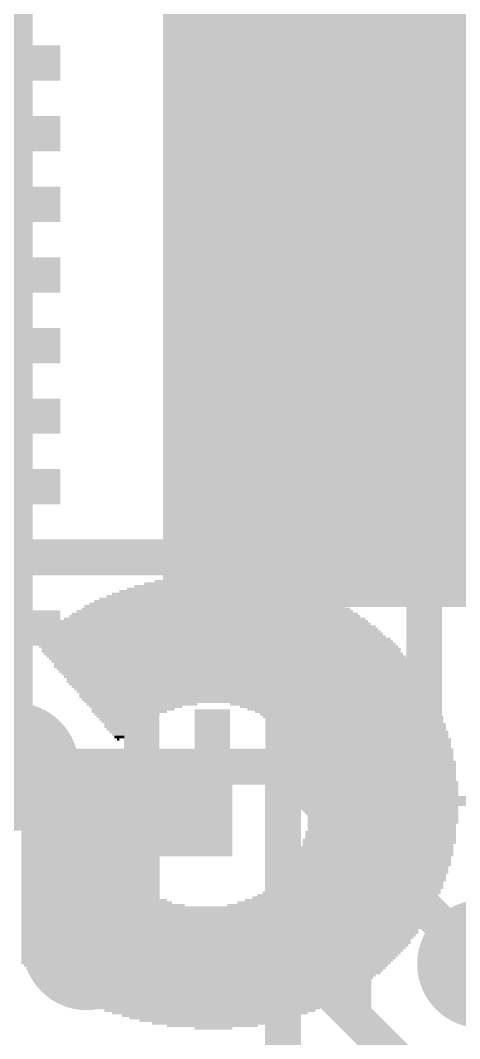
# Model space of a CAD drawing. Extents: x -0.4 to 51.3, y -0.4 to 23.4.
# Drawn here: x 20.36 to 23.47, y 5.69 to 12.9 of the extents above; entities that cross this region are included whole.
import ezdxf

# ---------------------------------------------------------------- set-up
doc = ezdxf.new("R2010")
doc.units = 0
for name, color, linetype in [('1', 12, 'CONTINUOUS'), ('16', 132, 'CONTINUOUS'), ('18', 110, 'CONTINUOUS'), ('21', 40, 'CONTINUOUS'), ('22', 6, 'CONTINUOUS')]:
    doc.layers.add(name, color=color, linetype=linetype)

# ---------------------------------------------------------------- blocks, each defined once
blk = doc.blocks.new('RECT')
blk.add_solid([(-0.5, -0.5), (0.5, -0.5), (-0.5, 0.5), (0.5, 0.5)])
blk = doc.blocks.new('ROUNDV')
at = {"const_width": 0.5}
blk.add_lwpolyline([(0, -0.25, 1), (0, 0.25, 1), (0, -0.25)], format="xyb", dxfattribs=at)

msp = doc.modelspace()

# ---------------------------------------------------------------- linework, layer by layer
at = {"layer": '1', "const_width": 0.254}
for points in [[(22.0774, 13.1016), (23.876, 11.303)], [(20.2432, 12.6016), (17.9356, 12.6016)], [(20.2432, 12.1016), (18.1976, 12.1016)], [(18.4596, 11.6016), (20.2432, 11.6016)], [(18.7216, 11.1016), (20.2432, 11.1016)], [(23.2182, 10.5182), (23.749, 11.049)], [(20.2432, 10.6016), (18.9836, 10.6016)], [(23.749, 10.541), (22.3096, 9.1016)], [(23.2182, 7.6266), (23.2182, 10.5182)], [(19.2456, 10.1016), (20.2432, 10.1016)], [(20.2432, 9.6016), (19.5076, 9.6016)], [(20.2432, 9.1016), (22.3096, 9.1016)], [(20.2432, 8.6016), (20.2432, 7.6968)], [(20.2432, 7.6968), (20.32, 7.62)], [(21.2182, 7.6266), (21.2182, 6.7402)], [(22.2182, 7.6266), (22.2182, 5.2002)], [(22.7182, 7.6266), (22.7182, 5.8568)], [(21.2182, 6.7402), (20.828, 6.35)], [(22.7182, 5.8568), (23.749, 4.826)]]:
    msp.add_lwpolyline(points, dxfattribs=at)
at = {"layer": '1', "const_width": 0.127}
for points in [[(20.2432, 12.5381, 1), (20.2432, 12.6651)], [(20.2432, 12.0381, 1), (20.2432, 12.1651)], [(20.2432, 11.5381, 1), (20.2432, 11.6651)], [(20.2432, 11.0381, 1), (20.2432, 11.1651)], [(20.2432, 10.5381, 1), (20.2432, 10.6651)], [(23.2817, 10.5182, 1), (23.1547, 10.5182)], [(23.1733, 10.5631, 1), (23.2631, 10.4733)], [(20.2432, 10.0381, 1), (20.2432, 10.1651)], [(20.2432, 9.5381, 1), (20.2432, 9.6651)], [(22.3096, 9.0381, 1), (22.3096, 9.1651)], [(22.2647, 9.1465, 1), (22.3545, 9.0567)], [(20.3067, 8.6016, 1), (20.1797, 8.6016)], [(20.1797, 7.6968, 1), (20.3067, 7.6968)], [(20.2751, 7.5751, 1), (20.3649, 7.6649)], [(21.2817, 7.6266, 1), (21.1547, 7.6266)], [(22.2817, 7.6266, 1), (22.1547, 7.6266)], [(22.7817, 7.6266, 1), (22.6547, 7.6266)], [(23.1547, 7.6266, 1), (23.2817, 7.6266)], [(21.2631, 6.6953, 1), (21.1733, 6.7851)], [(21.1547, 6.7402, 1), (21.2817, 6.7402)], [(20.7831, 6.3949, 1), (20.8729, 6.3051)], [(22.7631, 5.9017, 1), (22.6733, 5.8119)], [(22.6547, 5.8568, 1), (22.7817, 5.8568)]]:
    msp.add_lwpolyline(points, format="xyb", dxfattribs=at)
at = {"layer": '16', "const_width": 0.254}
for points in [[(20.32, 14.986), (20.32, 7.62)], [(22.225, 7.62), (20.32, 7.62)], [(22.225, 7.62), (23.622, 6.223)], [(21.082, 6.096), (20.828, 6.35)], [(22.479, 6.096), (21.082, 6.096)], [(23.241, 5.334), (22.479, 6.096)]]:
    msp.add_lwpolyline(points, dxfattribs=at)
at = {"layer": '16', "const_width": 0.127}
for points in [[(20.32, 7.6835, 1), (20.32, 7.5565)], [(22.2699, 7.6649, 1), (22.1801, 7.5751)], [(22.225, 7.5565, 1), (22.225, 7.6835)], [(20.2565, 7.62, 1), (20.3835, 7.62)], [(20.8729, 6.3949, 1), (20.7831, 6.3051)], [(21.082, 6.1595, 1), (21.082, 6.0325)], [(21.0371, 6.0511, 1), (21.1269, 6.1409)], [(22.5239, 6.1409, 1), (22.4341, 6.0511)], [(22.479, 6.0325, 1), (22.479, 6.1595)]]:
    msp.add_lwpolyline(points, format="xyb", dxfattribs=at)
at = {"layer": '21', "const_width": 0.127}
msp.add_lwpolyline([(20.1182, 7.5016), (20.9182, 7.5016)], dxfattribs=at)
at = {"layer": '21', "const_width": 0.0635}
msp.add_lwpolyline([(20.9182, 7.4699, 1), (20.9182, 7.5334)], format="xyb", dxfattribs=at)

# ---------------------------------------------------------------- block references
at = {"layer": '1'}
for p, xscale, yscale in [((23.7182, 11.1016), 4.7, 4.7), ((20.2432, 12.6016), 0.8, 0.25), ((20.2432, 12.1016), 0.8, 0.25), ((20.2432, 11.6016), 0.8, 0.25), ((20.2432, 11.1016), 0.8, 0.25), ((20.2432, 10.6016), 0.8, 0.25), ((20.2432, 10.1016), 0.8, 0.25), ((20.2432, 9.6016), 0.8, 0.25), ((20.2432, 9.1016), 0.8, 0.25), ((20.2432, 8.6016), 0.8, 0.25)]:
    msp.add_blockref('RECT', p, dxfattribs=dict(at, xscale=xscale, yscale=yscale))
at = {"layer": '1', "xscale": 0.8, "yscale": 0.25, "rotation": 90}
for p in [(21.2182, 7.6266), (21.7182, 7.6266), (22.2182, 7.6266), (22.7182, 7.6266), (23.2182, 7.6266)]:
    msp.add_blockref('RECT', p, dxfattribs=at)
at = {"layer": '18', "xscale": 0.9064, "yscale": 0.9064}
for p in [(23.749, 11.049), (23.749, 11.049), (20.32, 7.62), (20.32, 7.62), (20.828, 6.35), (20.828, 6.35), (23.622, 6.223), (23.622, 6.223)]:
    msp.add_blockref('ROUNDV', p, dxfattribs=at)
at = {"layer": '22', "rotation": 180}
for p, xscale, yscale in [((22.098, 12.9032), 0.7874, 0.0254), ((22.1234, 12.8778), 0.7366, 0.0254), ((22.1615, 12.8524), 0.6604, 0.0254), ((22.1869, 12.827), 0.6096, 0.0254), ((22.2123, 12.8016), 0.5588, 0.0254), ((22.2377, 12.7762), 0.508, 0.0254), ((22.2631, 12.7508), 0.4572, 0.0254), ((22.2758, 12.7254), 0.4318, 0.0254), ((22.2758, 12.7), 0.4318, 0.0254), ((22.2758, 12.6746), 0.4318, 0.0254), ((22.2758, 12.6492), 0.4318, 0.0254), ((22.2758, 12.6238), 0.4318, 0.0254), ((22.2758, 12.5984), 0.4318, 0.0254), ((22.2758, 12.573), 0.4318, 0.0254), ((22.2758, 12.5476), 0.4318, 0.0254), ((22.2758, 12.5222), 0.4318, 0.0254), ((22.2758, 12.4968), 0.4318, 0.0254), ((22.2758, 12.4714), 0.4318, 0.0254), ((22.2758, 12.446), 0.4318, 0.0254), ((22.2758, 12.4206), 0.4318, 0.0254), ((22.2758, 12.3952), 0.4318, 0.0254), ((22.2758, 12.3698), 0.4318, 0.0254), ((22.2758, 12.3444), 0.4318, 0.0254), ((22.2758, 12.319), 0.4318, 0.0254), ((22.2758, 12.2936), 0.4318, 0.0254), ((22.2758, 12.2682), 0.4318, 0.0254), ((22.2758, 12.2428), 0.4318, 0.0254), ((22.2758, 12.2174), 0.4318, 0.0254), ((22.2758, 12.192), 0.4318, 0.0254), ((22.2758, 12.1666), 0.4318, 0.0254), ((22.2758, 12.1412), 0.4318, 0.0254), ((22.2758, 12.1158), 0.4318, 0.0254), ((22.2758, 12.0904), 0.4318, 0.0254), ((22.2758, 12.065), 0.4318, 0.0254), ((22.2758, 12.0396), 0.4318, 0.0254), ((22.2758, 12.0142), 0.4318, 0.0254), ((22.2758, 11.9888), 0.4318, 0.0254), ((22.2758, 11.9634), 0.4318, 0.0254), ((22.2758, 11.938), 0.4318, 0.0254), ((22.2758, 11.9126), 0.4318, 0.0254), ((22.2758, 11.8872), 0.4318, 0.0254), ((22.2758, 11.8618), 0.4318, 0.0254), ((22.2758, 11.8364), 0.4318, 0.0254), ((22.2758, 11.811), 0.4318, 0.0254), ((22.2758, 11.7856), 0.4318, 0.0254), ((22.2758, 11.7602), 0.4318, 0.0254), ((22.2758, 11.7348), 0.4318, 0.0254), ((22.2758, 11.7094), 0.4318, 0.0254), ((22.2758, 11.684), 0.4318, 0.0254), ((22.2758, 11.6586), 0.4318, 0.0254), ((22.2758, 11.6332), 0.4318, 0.0254), ((22.2758, 11.6078), 0.4318, 0.0254), ((22.2758, 11.5824), 0.4318, 0.0254), ((22.2758, 11.557), 0.4318, 0.0254), ((22.2758, 11.5316), 0.4318, 0.0254), ((22.2758, 11.5062), 0.4318, 0.0254), ((22.2758, 11.4808), 0.4318, 0.0254), ((22.2758, 11.4554), 0.4318, 0.0254), ((22.2758, 11.43), 0.4318, 0.0254), ((22.2758, 11.4046), 0.4318, 0.0254), ((22.2758, 11.3792), 0.4318, 0.0254), ((22.2758, 11.3538), 0.4318, 0.0254), ((22.2758, 11.3284), 0.4318, 0.0254), ((22.2758, 11.303), 0.4318, 0.0254), ((22.2758, 11.2776), 0.4318, 0.0254), ((22.2758, 11.2522), 0.4318, 0.0254), ((22.2758, 11.2268), 0.4318, 0.0254), ((22.2758, 11.2014), 0.4318, 0.0254), ((22.2758, 11.176), 0.4318, 0.0254), ((22.2758, 11.1506), 0.4318, 0.0254), ((22.2758, 11.1252), 0.4318, 0.0254), ((22.2758, 11.0998), 0.4318, 0.0254), ((22.2758, 11.0744), 0.4318, 0.0254), ((22.2758, 11.049), 0.4318, 0.0254), ((22.2758, 11.0236), 0.4318, 0.0254), ((22.2758, 10.9982), 0.4318, 0.0254), ((22.2758, 10.9728), 0.4318, 0.0254), ((22.2758, 10.9474), 0.4318, 0.0254), ((22.2758, 10.922), 0.4318, 0.0254), ((22.2758, 10.8966), 0.4318, 0.0254), ((22.2758, 10.8712), 0.4318, 0.0254), ((22.2758, 10.8458), 0.4318, 0.0254), ((22.2758, 10.8204), 0.4318, 0.0254), ((22.2758, 10.795), 0.4318, 0.0254), ((22.2758, 10.7696), 0.4318, 0.0254), ((22.2758, 10.7442), 0.4318, 0.0254), ((22.2758, 10.7188), 0.4318, 0.0254), ((22.2758, 10.6934), 0.4318, 0.0254), ((22.2758, 10.668), 0.4318, 0.0254), ((22.2758, 10.6426), 0.4318, 0.0254), ((22.2758, 10.6172), 0.4318, 0.0254), ((22.2758, 10.5918), 0.4318, 0.0254), ((22.2758, 10.5664), 0.4318, 0.0254), ((22.2758, 10.541), 0.4318, 0.0254), ((22.2758, 10.5156), 0.4318, 0.0254), ((22.2758, 10.4902), 0.4318, 0.0254), ((22.2758, 10.4648), 0.4318, 0.0254), ((22.2758, 10.4394), 0.4318, 0.0254), ((22.2758, 10.414), 0.4318, 0.0254), ((22.2758, 10.3886), 0.4318, 0.0254), ((22.2758, 10.3632), 0.4318, 0.0254), ((22.2758, 10.3378), 0.4318, 0.0254), ((22.2758, 10.3124), 0.4318, 0.0254), ((22.2758, 10.287), 0.4318, 0.0254), ((22.2758, 10.2616), 0.4318, 0.0254), ((22.2758, 10.2362), 0.4318, 0.0254), ((22.2758, 10.2108), 0.4318, 0.0254), ((22.2758, 10.1854), 0.4318, 0.0254), ((22.2758, 10.16), 0.4318, 0.0254), ((22.2758, 10.1346), 0.4318, 0.0254), ((22.2758, 10.1092), 0.4318, 0.0254), ((22.2758, 10.0838), 0.4318, 0.0254), ((22.2758, 10.0584), 0.4318, 0.0254), ((22.2758, 10.033), 0.4318, 0.0254), ((22.2758, 10.0076), 0.4318, 0.0254), ((22.2758, 9.9822), 0.4318, 0.0254), ((22.2758, 9.9568), 0.4318, 0.0254), ((22.2758, 9.9314), 0.4318, 0.0254), ((22.2758, 9.906), 0.4318, 0.0254), ((22.2758, 9.8806), 0.4318, 0.0254), ((23.9014, 9.8806), 1.2446, 0.0254), ((23.9268, 9.906), 1.2446, 0.0254), ((23.9903, 9.9314), 1.1684, 0.0254), ((22.2758, 9.8552), 0.4318, 0.0254), ((22.2758, 9.8298), 0.4318, 0.0254), ((22.2758, 9.8044), 0.4318, 0.0254), ((23.8887, 9.8552), 1.2192, 0.0254), ((23.876, 9.8298), 1.1938, 0.0254), ((23.8633, 9.8044), 1.1684, 0.0254), ((22.2758, 9.779), 0.4318, 0.0254), ((22.2758, 9.7536), 0.4318, 0.0254), ((22.2758, 9.7282), 0.4318, 0.0254), ((23.8506, 9.779), 1.143, 0.0254), ((23.8252, 9.7536), 1.0922, 0.0254), ((23.8125, 9.7282), 1.0668, 0.0254), ((22.2758, 9.7028), 0.4318, 0.0254), ((22.2758, 9.6774), 0.4318, 0.0254), ((22.2758, 9.652), 0.4318, 0.0254), ((23.7744, 9.7028), 0.9906, 0.0254), ((23.749, 9.6774), 0.9398, 0.0254), ((23.7109, 9.652), 0.8636, 0.0254), ((22.2885, 9.6266), 0.4064, 0.0254), ((23.6347, 9.6266), 0.6604, 0.0254), ((21.7449, 8.9332), 0.8712, 0.0178), ((21.7449, 8.951), 0.6934, 0.0178), ((21.7538, 8.9687), 0.3912, 0.0178), ((21.7449, 8.8621), 1.3691, 0.0178), ((21.7449, 8.8798), 1.2624, 0.0178), ((21.7449, 8.8976), 1.1557, 0.0178), ((21.7449, 8.9154), 1.0135, 0.0178), ((21.7361, 8.7909), 1.7069, 0.0178), ((21.7361, 8.8087), 1.6358, 0.0178), ((21.7449, 8.8265), 1.5469, 0.0178), ((21.7361, 8.8443), 1.458, 0.0178), ((21.7361, 8.7198), 1.9558, 0.0178), ((21.7449, 8.7376), 1.9025, 0.0178), ((21.7361, 8.7554), 1.8491, 0.0178), ((21.7361, 8.7732), 1.778, 0.0178), ((21.7272, 8.6487), 2.1869, 0.0178), ((21.7361, 8.6665), 2.1336, 0.0178), ((21.7361, 8.6843), 2.0625, 0.0178), ((21.7361, 8.702), 2.0269, 0.0178), ((21.7272, 8.5776), 2.3647, 0.0178), ((21.7272, 8.5954), 2.3292, 0.0178), ((21.7361, 8.6131), 2.2758, 0.0178), ((21.7272, 8.6309), 2.2225, 0.0178), ((21.7272, 8.5242), 2.507, 0.0178), ((21.7361, 8.5065), 2.5248, 0.0178), ((21.7272, 8.542), 2.4359, 0.0178), ((21.7272, 8.5598), 2.4003, 0.0178), ((21.7449, 8.4887), 2.5425, 0.0178), ((21.7627, 8.4709), 2.5425, 0.0178), ((21.7805, 8.4531), 2.5425, 0.0178), ((21.7805, 8.4353), 2.5425, 0.0178), ((21.7983, 8.4176), 2.5425, 0.0178), ((21.8161, 8.3998), 2.5425, 0.0178), ((21.8338, 8.382), 2.5425, 0.0178), ((21.8516, 8.3642), 2.5425, 0.0178), ((21.8694, 8.3464), 2.5425, 0.0178), ((21.8694, 8.3287), 2.5425, 0.0178), ((21.8872, 8.3109), 2.5425, 0.0178), ((21.905, 8.2931), 2.5425, 0.0178), ((21.9227, 8.2753), 2.5425, 0.0178), ((21.9316, 8.2575), 2.5248, 0.0178), ((21.9494, 8.2398), 2.5248, 0.0178), ((21.9583, 8.222), 2.5425, 0.0178), ((21.9672, 8.2042), 2.5248, 0.0178), ((21.985, 8.1864), 2.5248, 0.0178), ((21.9939, 8.1686), 2.507, 0.0178), ((22.0116, 8.1509), 2.507, 0.0178), ((22.0205, 8.1331), 2.4892, 0.0178), ((22.0294, 8.1153), 2.507, 0.0178), ((22.0383, 8.0975), 2.4892, 0.0178), ((22.0561, 8.0797), 2.4892, 0.0178), ((21.2204, 8.062), 0.7823, 0.0178), ((21.176, 8.0442), 0.6579, 0.0178), ((21.1315, 8.0086), 0.5334, 0.0178), ((21.1582, 8.0264), 0.5867, 0.0178), ((22.5717, 8.062), 1.458, 0.0178), ((22.6162, 8.0442), 1.4046, 0.0178), ((22.6428, 8.0264), 1.3513, 0.0178), ((22.6784, 8.0086), 1.3157, 0.0178), ((21.1137, 7.9908), 0.4623, 0.0178), ((21.1049, 7.9731), 0.4089, 0.0178), ((21.096, 7.9553), 0.3556, 0.0178), ((21.0871, 7.9375), 0.3023, 0.0178), ((22.6962, 7.9908), 1.2802, 0.0178), ((22.714, 7.9731), 1.2802, 0.0178), ((22.7317, 7.9553), 1.2446, 0.0178), ((22.7406, 7.9375), 1.2268, 0.0178), ((21.0871, 7.9197), 0.2667, 0.0178), ((21.0693, 7.9019), 0.2311, 0.0178), ((21.0693, 7.8842), 0.1956, 0.0178), ((21.0604, 7.8664), 0.1422, 0.0178), ((21.0604, 7.8486), 0.1067, 0.0178), ((22.7673, 7.9197), 1.209, 0.0178), ((22.7762, 7.9019), 1.1913, 0.0178), ((22.7851, 7.8842), 1.1735, 0.0178), ((22.8028, 7.8664), 1.1735, 0.0178), ((22.8117, 7.8486), 1.1557, 0.0178), ((21.0604, 7.8308), 0.0711, 0.0178), ((21.0515, 7.813), 0.0178, 0.0178), ((22.8206, 7.8308), 1.1379, 0.0178), ((22.8295, 7.813), 1.1557, 0.0178), ((22.8384, 7.7953), 1.1379, 0.0178), ((22.8473, 7.7775), 1.1201, 0.0178), ((22.8473, 7.7597), 1.1201, 0.0178), ((22.8651, 7.7419), 1.1201, 0.0178), ((22.874, 7.7241), 1.1024, 0.0178), ((22.874, 7.7064), 1.1024, 0.0178), ((21.1137, 7.653), 1.4935, 0.0178), ((21.1137, 7.6352), 1.4935, 0.0178), ((22.8829, 7.6886), 1.0846, 0.0178), ((22.8829, 7.6708), 1.0846, 0.0178), ((22.8918, 7.653), 1.1024, 0.0178), ((22.9006, 7.6352), 1.0846, 0.0178), ((21.1137, 7.6175), 1.4935, 0.0178), ((21.1137, 7.5997), 1.4935, 0.0178), ((21.1137, 7.5819), 1.4935, 0.0178), ((21.1137, 7.5641), 1.4935, 0.0178), ((22.9006, 7.6175), 1.0846, 0.0178), ((22.9095, 7.5997), 1.0668, 0.0178), ((22.9095, 7.5819), 1.0668, 0.0178), ((22.9095, 7.5641), 1.0668, 0.0178), ((21.1137, 7.5463), 1.4935, 0.0178), ((21.1137, 7.5286), 1.4935, 0.0178), ((21.1137, 7.5108), 1.4935, 0.0178), ((21.1137, 7.493), 1.4935, 0.0178), ((22.9095, 7.5463), 1.0668, 0.0178), ((22.9184, 7.5286), 1.049, 0.0178), ((22.9273, 7.5108), 1.0668, 0.0178), ((22.9273, 7.493), 1.0668, 0.0178), ((21.1137, 7.4752), 1.4935, 0.0178), ((21.1137, 7.4574), 1.4935, 0.0178), ((21.1137, 7.4397), 1.4935, 0.0178), ((21.1137, 7.4219), 1.4935, 0.0178), ((22.9273, 7.4752), 1.0668, 0.0178), ((22.9273, 7.4574), 1.0668, 0.0178), ((22.9273, 7.4397), 1.0668, 0.0178), ((22.9362, 7.4219), 1.049, 0.0178), ((21.1137, 7.4041), 1.4935, 0.0178), ((21.1137, 7.3863), 1.4935, 0.0178), ((21.1137, 7.3685), 1.4935, 0.0178), ((21.1137, 7.3508), 1.4935, 0.0178), ((23.7719, 7.4041), 2.7203, 0.0178), ((24.6253, 7.3863), 4.4272, 0.0178), ((24.6253, 7.3685), 4.4272, 0.0178), ((24.6253, 7.3508), 4.4272, 0.0178), ((21.1137, 7.333), 1.4935, 0.0178), ((21.1137, 7.3152), 1.4935, 0.0178), ((21.1137, 7.2974), 1.4935, 0.0178), ((21.1137, 7.2796), 1.4935, 0.0178), ((22.9362, 7.333), 1.049, 0.0178), ((22.9362, 7.3152), 1.049, 0.0178), ((22.9362, 7.2974), 1.049, 0.0178), ((22.9362, 7.2796), 1.049, 0.0178), ((21.1137, 7.2619), 1.4935, 0.0178), ((21.1137, 7.2441), 1.4935, 0.0178), ((21.1137, 7.2263), 1.4935, 0.0178), ((21.1137, 7.2085), 1.4935, 0.0178), ((22.9273, 7.2619), 1.0668, 0.0178), ((22.9273, 7.2441), 1.0668, 0.0178), ((22.9273, 7.2263), 1.0668, 0.0178), ((22.9184, 7.2085), 1.049, 0.0178), ((21.1137, 7.1907), 1.4935, 0.0178), ((21.1137, 7.173), 1.4935, 0.0178), ((21.1137, 7.1552), 1.4935, 0.0178), ((21.1137, 7.1374), 1.4935, 0.0178), ((22.9095, 7.1552), 1.0668, 0.0178), ((22.9095, 7.1374), 1.0668, 0.0178), ((22.9184, 7.1907), 1.049, 0.0178), ((22.9184, 7.173), 1.049, 0.0178), ((21.1137, 7.1196), 1.4935, 0.0178), ((21.1137, 7.1018), 1.4935, 0.0178), ((21.1137, 7.0841), 1.4935, 0.0178), ((21.1137, 7.0663), 1.4935, 0.0178), ((22.9006, 7.1018), 1.0846, 0.0178), ((22.9006, 7.0841), 1.0846, 0.0178), ((22.8918, 7.0663), 1.0668, 0.0178), ((22.9095, 7.1196), 1.0668, 0.0178), ((21.1137, 7.0485), 1.4935, 0.0178), ((21.1137, 7.0307), 1.4935, 0.0178), ((21.1137, 7.0129), 1.4935, 0.0178), ((21.1137, 6.9952), 1.4935, 0.0178), ((22.874, 7.0129), 1.1024, 0.0178), ((22.874, 6.9952), 1.1024, 0.0178), ((22.8829, 7.0485), 1.0846, 0.0178), ((22.8829, 7.0307), 1.0846, 0.0178), ((20.8559, 6.9774), 0.9779, 0.0178), ((20.8559, 6.9596), 0.9779, 0.0178), ((20.8559, 6.9418), 0.9779, 0.0178), ((20.8559, 6.924), 0.9779, 0.0178), ((22.8473, 6.9418), 1.1201, 0.0178), ((22.8473, 6.924), 1.1201, 0.0178), ((22.8562, 6.9774), 1.1024, 0.0178), ((22.8562, 6.9596), 1.1024, 0.0178), ((20.8559, 6.9063), 0.9779, 0.0178), ((20.8559, 6.8885), 0.9779, 0.0178), ((20.8559, 6.8707), 0.9779, 0.0178), ((20.8559, 6.8529), 0.9779, 0.0178), ((22.794, 6.8529), 1.1557, 0.0178), ((22.8117, 6.8707), 1.1557, 0.0178), ((22.8206, 6.8885), 1.1379, 0.0178), ((22.8295, 6.9063), 1.1201, 0.0178), ((20.8559, 6.8351), 0.9779, 0.0178), ((20.8559, 6.8174), 0.9779, 0.0178), ((20.8559, 6.7996), 0.9779, 0.0178), ((20.8559, 6.7818), 0.9779, 0.0178), ((22.7495, 6.7818), 1.209, 0.0178), ((22.7584, 6.7996), 1.1913, 0.0178), ((22.7762, 6.8174), 1.1913, 0.0178), ((22.7851, 6.8351), 1.1735, 0.0178), ((20.8559, 6.764), 0.9779, 0.0178), ((20.8559, 6.7462), 0.9779, 0.0178), ((20.8559, 6.7285), 0.9779, 0.0178), ((20.8559, 6.7107), 0.9779, 0.0178), ((22.6784, 6.7107), 1.2802, 0.0178), ((22.7051, 6.7285), 1.2624, 0.0178), ((22.714, 6.7462), 1.2446, 0.0178), ((22.7406, 6.764), 1.2268, 0.0178), ((20.8559, 6.6929), 0.9779, 0.0178), ((20.9448, 6.6396), 1.1557, 0.0178), ((20.8826, 6.6751), 1.0312, 0.0178), ((20.9004, 6.6573), 1.0668, 0.0178), ((22.5539, 6.6396), 1.458, 0.0178), ((22.5984, 6.6573), 1.4046, 0.0178), ((22.6251, 6.6751), 1.3513, 0.0178), ((22.6606, 6.6929), 1.3157, 0.0178), ((21.825, 6.6218), 2.9159, 0.0178), ((21.8161, 6.604), 2.8981, 0.0178), ((21.8161, 6.5862), 2.8981, 0.0178), ((21.8072, 6.5684), 2.8804, 0.0178), ((21.8072, 6.5507), 2.8804, 0.0178), ((21.7983, 6.5329), 2.8626, 0.0178), ((21.7894, 6.5151), 2.8448, 0.0178), ((21.7894, 6.4973), 2.8448, 0.0178), ((21.7805, 6.4795), 2.827, 0.0178), ((21.7627, 6.4262), 2.7915, 0.0178), ((21.7538, 6.4084), 2.7737, 0.0178), ((21.7716, 6.4618), 2.8092, 0.0178), ((21.7716, 6.444), 2.8092, 0.0178), ((21.7449, 6.3906), 2.7559, 0.0178), ((21.7449, 6.3729), 2.7559, 0.0178), ((21.7361, 6.3551), 2.7381, 0.0178), ((21.7272, 6.3373), 2.7203, 0.0178), ((21.7183, 6.3195), 2.7026, 0.0178), ((21.7094, 6.3017), 2.6848, 0.0178), ((21.7005, 6.284), 2.667, 0.0178), ((21.6916, 6.2662), 2.6492, 0.0178), ((21.6738, 6.2306), 2.6137, 0.0178), ((21.6827, 6.2484), 2.6314, 0.0178), ((21.6738, 6.2128), 2.5781, 0.0178), ((21.6738, 6.1951), 2.5425, 0.0178), ((21.6738, 6.1773), 2.507, 0.0178), ((21.6827, 6.1595), 2.4536, 0.0178), ((21.6738, 6.1417), 2.4003, 0.0178), ((21.6827, 6.1239), 2.347, 0.0178), ((21.6827, 6.1062), 2.3114, 0.0178), ((21.6827, 6.0884), 2.2403, 0.0178), ((21.6827, 6.0706), 2.2047, 0.0178), ((21.6827, 6.0528), 2.1336, 0.0178), ((21.6916, 6.035), 2.0803, 0.0178), ((21.6916, 6.0173), 2.0091, 0.0178), ((21.6827, 5.9995), 1.9558, 0.0178), ((21.6916, 5.9817), 1.9025, 0.0178), ((21.7005, 5.9639), 1.8136, 0.0178), ((21.7005, 5.9461), 1.7424, 0.0178), ((21.7005, 5.9284), 1.6713, 0.0178), ((21.7005, 5.9106), 1.5646, 0.0178), ((21.7005, 5.8928), 1.4935, 0.0178), ((21.7005, 5.875), 1.3868, 0.0178), ((21.7094, 5.8572), 1.2624, 0.0178), ((21.7094, 5.8395), 1.1557, 0.0178), ((21.7094, 5.8217), 1.0135, 0.0178), ((21.7094, 5.8039), 0.8357, 0.0178), ((21.7183, 5.7861), 0.6401, 0.0178), ((21.7272, 5.7683), 0.2667, 0.0178)]:
    msp.add_blockref('RECT', p, dxfattribs=dict(at, xscale=xscale, yscale=yscale))

doc.saveas('drawing.dxf')
